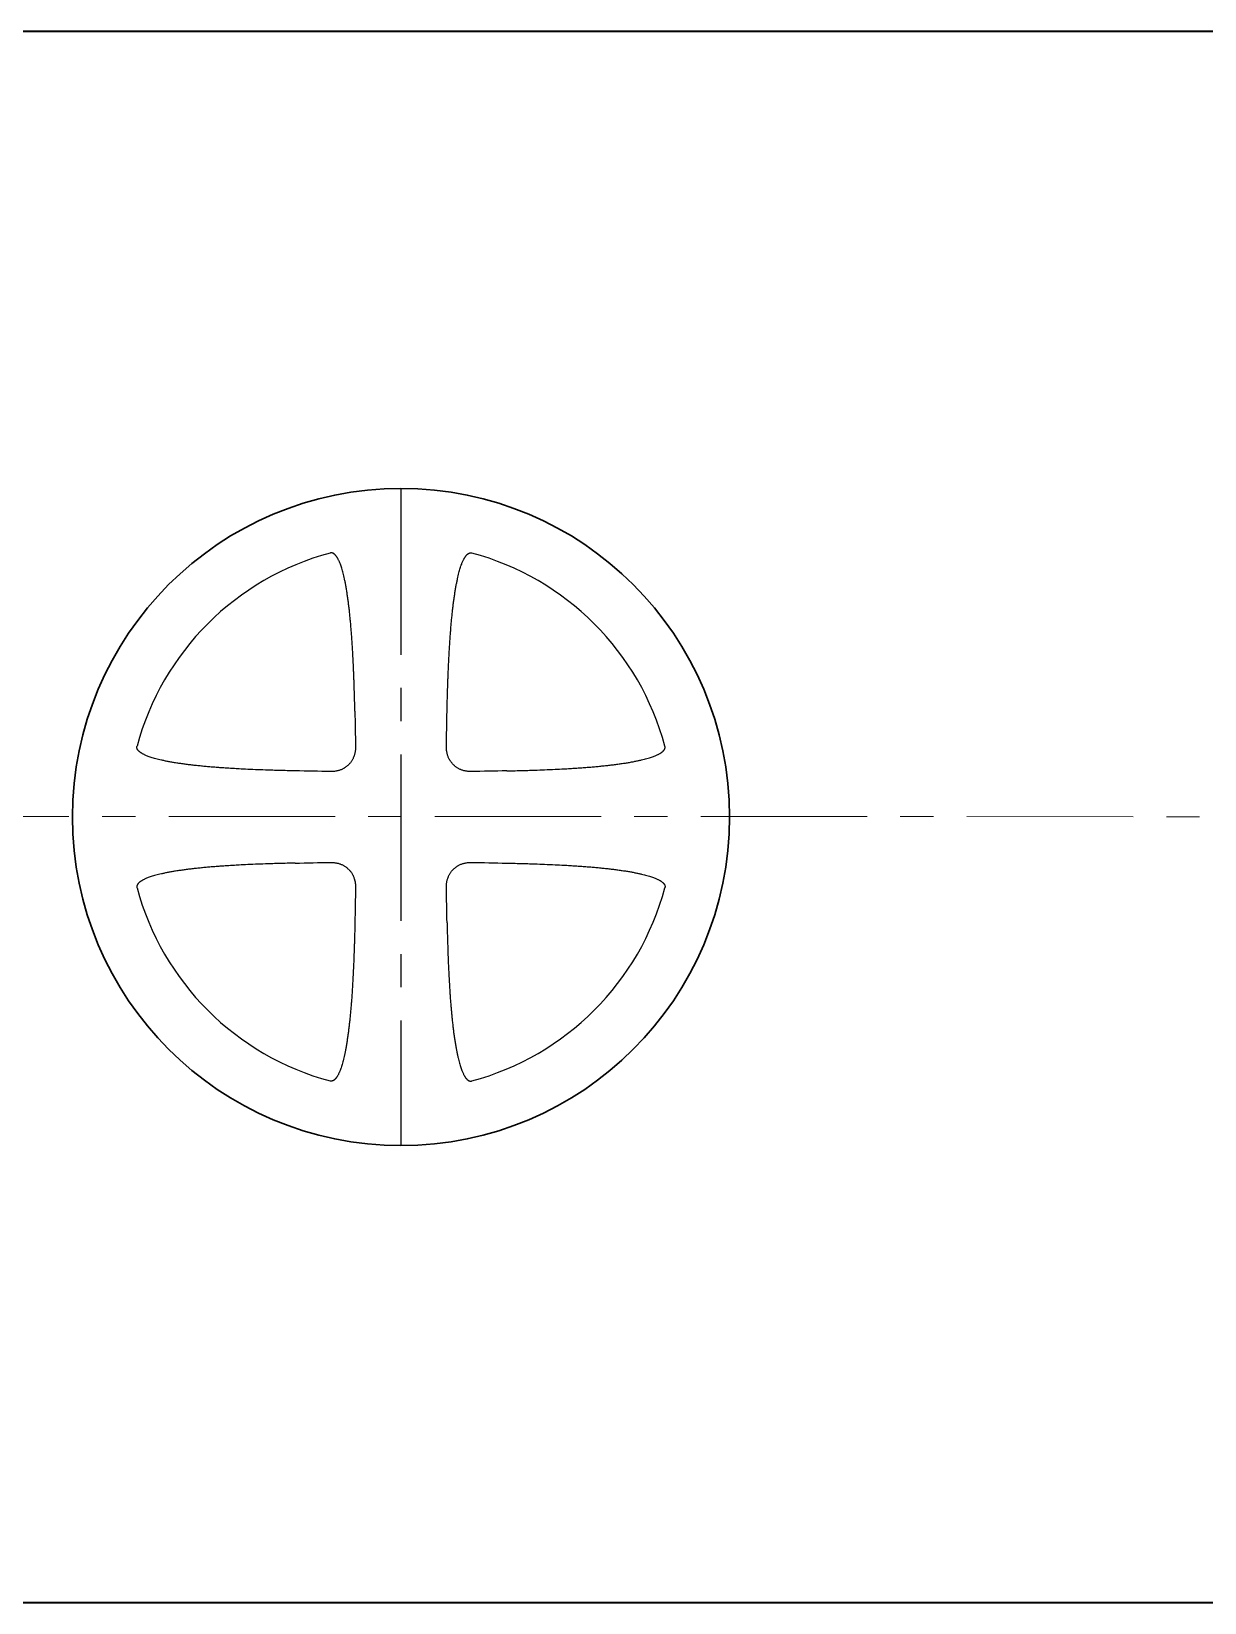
# Model space of a CAD drawing. Header units: millimetres. Extents: x 24859265 to 26550985, y 32092698 to 33532929.
# Drawn here: x 26225157 to 26227397, y 33022184 to 33025184 of the extents above; entities that cross this region are included whole.
import ezdxf

# ---------------------------------------------------------------- set-up
doc = ezdxf.new("R2010")
doc.units = ezdxf.units.MM
doc.linetypes.add('осевая', pattern=[50.8, 31.75, -6.35, 6.35, -6.35])
doc.layers.add('Системный слой', color=7, linetype='Continuous')

msp = doc.modelspace()

# ---------------------------------------------------------------- linework, layer by layer
at = {"color": 1, "linetype": 'осевая', "lineweight": 25, "ltscale": 10}
msp.add_line((26225862.5202, 33024311.1467), (26225862.5202, 33023056.3979), dxfattribs=at)
at = {"color": 1, "linetype": 'осевая', "lineweight": 15, "ltscale": 10}
msp.add_line((26221863.0383, 33023685.1553), (26241373.1722, 33023682.3132), dxfattribs=at)
at = {"lineweight": 35}
for points in [[(26229404.3034, 33025183.7696), (26222322.5202, 33025183.7696)], [(26222322.5202, 33022183.7696), (26229404.3034, 33022183.7696)]]:
    msp.add_lwpolyline(points, dxfattribs=at)
at = {"layer": 'Системный слой', "color": 7, "lineweight": 30}
msp.add_circle((26225862.5202, 33023683.7723), 627.3744, dxfattribs=at)
at = {"layer": 'Системный слой', "color": 7, "lineweight": 25}
for start, end in [(104.9942803, 165.0057197), (14.9942803, 75.0057197), (194.9942803, 255.0057197), (284.9942803, 345.0057197)]:
    msp.add_arc((26225862.5202, 33023683.7723), 521.8345, start, end, dxfattribs=at)
at = {"layer": 'Системный слой', "color": 7, "lineweight": 25, "extrusion": (0, 0, -1)}
for centre, major_axis, start_param, end_param in [((26224686.6567, 33023683.7723), (0, -3187.0365), -1.634238642, -1.612784394), ((26227038.3837, 33023683.7723), (0, 3187.0365), -1.52880826, -1.507354011), ((26225862.5202, 33024859.6358), (-3187.0365, 0), -1.52880826, -1.507354011), ((26225862.5202, 33024859.6358), (-3187.0365, 0), -1.634238642, -1.612784394), ((26225862.5202, 33022507.9088), (3187.0365, 0), -1.634238642, -1.612784394), ((26225862.5202, 33022507.9088), (3187.0365, 0), -1.52880826, -1.507354011), ((26224686.6567, 33023683.7723), (0, -3187.0365), -1.52880826, -1.507354011), ((26227038.3837, 33023683.7723), (0, 3187.0365), -1.634238642, -1.612784394)]:
    msp.add_ellipse(centre, major_axis=major_axis, ratio=0.342020143, start_param=start_param, end_param=end_param, dxfattribs=at)
at = {"layer": 'Системный слой', "color": 7, "lineweight": 25}
for points, knots in [([(26225774.4944, 33023885.8297), (26225774.377, 33023891.2337), (26225774.1225, 33023902.1562), (26225773.676, 33023918.756), (26225773.2377, 33023932.8695), (26225772.8359, 33023944.4535), (26225772.5027, 33023953.3726), (26225772.0948, 33023963.5033), (26225771.5963, 33023974.8363), (26225770.9834, 33023987.4078), (26225770.3519, 33023999.0786), (26225769.7148, 33024009.8027), (26225769.0884, 33024019.5307), (26225768.4079, 33024029.2752), (26225767.6724, 33024038.9759), (26225766.8816, 33024048.58), (26225766.038, 33024058.0144), (26225765.1376, 33024067.2864), (26225764.1835, 33024076.3304), (26225763.1721, 33024085.1531), (26225762.1088, 33024093.6886), (26225760.9819, 33024102.0081), (26225759.7986, 33024110.0315), (26225758.5589, 33024117.7415), (26225757.2911, 33024124.9711), (26225755.9886, 33024131.7837), (26225754.6766, 33024138.0752), (26225753.349, 33024143.9091), (26225752.0405, 33024149.1827), (26225750.7211, 33024154.061), (26225749.4077, 33024158.5083), (26225748.0911, 33024162.5791), (26225746.8311, 33024166.1358), (26225745.6119, 33024169.2808), (26225744.4709, 33024171.9723), (26225743.3886, 33024174.3072), (26225742.4098, 33024176.245), (26225741.4873, 33024177.9261), (26225740.6238, 33024179.3753), (26225739.7941, 33024180.6542), (26225739.0421, 33024181.72), (26225738.3524, 33024182.6214), (26225737.7423, 33024183.3592), (26225737.1909, 33024183.9779), (26225736.7129, 33024184.4782), (26225736.2744, 33024184.9083), (26225735.8665, 33024185.2838), (26225735.4709, 33024185.6248), (26225735.1002, 33024185.9238), (26225734.7497, 33024186.1886), (26225734.4151, 33024186.4253), (26225734.0796, 33024186.6469), (26225733.697, 33024186.8814), (26225733.2606, 33024187.124), (26225732.7707, 33024187.363), (26225732.2719, 33024187.572), (26225731.7029, 33024187.7709), (26225731.0016, 33024187.9575), (26225730.1833, 33024188.0854), (26225729.3999, 33024188.114), (26225728.6209, 33024188.0652), (26225728.0195, 33024187.9669), (26225727.6166, 33024187.8678), (26225727.5098, 33024187.8392)], [0, 0, 0, 0, 3.294371593, 6.658591543, 10.121592742, 11.902893978, 13.727107621, 15.565805849, 18.089199056, 20.650882172, 23.250738132, 25.227924631, 27.214477482, 29.207844676, 31.198515859, 33.161938964, 35.100748787, 36.992852426, 38.863010201, 40.668912645, 42.432709704, 44.134311819, 45.815956245, 47.406319509, 48.925529492, 50.321905425, 51.666805829, 52.875385207, 53.998684122, 55.003566013, 55.973887457, 56.834853186, 57.62025208, 58.285214561, 58.906539433, 59.421026718, 59.87309663, 60.246258994, 60.602155426, 60.908040864, 61.180306665, 61.401463481, 61.604047946, 61.767516676, 61.910185432, 62.028901262, 62.144789761, 62.250718136, 62.349589011, 62.437155671, 62.520316699, 62.60098611, 62.683376543, 62.794473772, 62.904935231, 63.013803366, 63.122506405, 63.271682214, 63.457840141, 63.633238455, 63.754365664, 63.934896432, 64, 64, 64, 64]), ([(26225950.5459, 33023885.8297), (26225950.6634, 33023891.2347), (26225950.918, 33023902.1639), (26225951.365, 33023918.7827), (26225951.8043, 33023932.9236), (26225952.2075, 33023944.5414), (26225952.5424, 33023953.4951), (26225952.9099, 33023962.6116), (26225953.3122, 33023971.8616), (26225953.755, 33023981.2836), (26225954.24, 33023990.8283), (26225954.7712, 33024000.4853), (26225955.3504, 33024010.2053), (26225955.9818, 33024019.9778), (26225956.6679, 33024029.7629), (26225957.4093, 33024039.4988), (26225958.2061, 33024049.1324), (26225959.0559, 33024058.5884), (26225959.9625, 33024067.8761), (26225960.9228, 33024076.9297), (26225961.9406, 33024085.7576), (26225963.0103, 33024094.2939), (26225964.1439, 33024102.6118), (26225965.3343, 33024110.6314), (26225966.5814, 33024118.3355), (26225967.8565, 33024125.5557), (26225969.1663, 33024132.3555), (26225970.4848, 33024138.6291), (26225971.8179, 33024144.44), (26225973.1301, 33024149.6839), (26225974.4516, 33024154.5272), (26225975.7649, 33024158.9343), (26225977.0792, 33024162.9609), (26225978.3336, 33024166.4697), (26225979.5444, 33024169.565), (26225980.6742, 33024172.2072), (26225981.7433, 33024174.4951), (26225982.7075, 33024176.3901), (26225983.6147, 33024178.0329), (26225984.4633, 33024179.4498), (26225985.2793, 33024180.7026), (26225986.0202, 33024181.7495), (26225986.701, 33024182.6376), (26225987.3048, 33024183.3671), (26225987.8521, 33024183.9807), (26225988.3281, 33024184.4789), (26225988.7659, 33024184.9083), (26225989.1739, 33024185.2838), (26225989.5694, 33024185.6248), (26225989.9401, 33024185.9238), (26225990.2906, 33024186.1886), (26225990.6253, 33024186.4253), (26225990.9608, 33024186.6469), (26225991.3433, 33024186.8814), (26225991.7798, 33024187.124), (26225992.2696, 33024187.363), (26225992.7684, 33024187.572), (26225993.3374, 33024187.7709), (26225994.0387, 33024187.9575), (26225994.857, 33024188.0854), (26225995.6404, 33024188.114), (26225996.4195, 33024188.0652), (26225997.0208, 33024187.9669), (26225997.4238, 33024187.8678), (26225997.5305, 33024187.8392)], [0, 0, 0, 0, 3.346521523, 6.766848111, 10.291529456, 12.106470403, 13.966728464, 15.842272064, 17.760328852, 19.705723419, 21.69055137, 23.687494739, 25.705597318, 27.732687694, 29.765616249, 31.795275715, 33.795524463, 35.769580702, 37.694348858, 39.596138923, 41.431300907, 43.222956688, 44.950627594, 46.657892926, 48.271860481, 49.813092722, 51.228677476, 52.591624534, 53.814670765, 54.950110731, 55.963708116, 56.941680685, 57.807328827, 58.595452265, 59.260387204, 59.880783117, 60.393123522, 60.842570583, 61.213061508, 61.566814526, 61.871519207, 62.143339222, 62.364995754, 62.568380645, 62.733224655, 62.877533629, 62.998105508, 63.115804117, 63.223385704, 63.323799493, 63.412733256, 63.497193458, 63.579124045, 63.662802909, 63.775637351, 63.887825457, 63.998394772, 64.108795928, 64.260302258, 64.449368862, 64.627507815, 64.750527631, 64.933879172, 65, 65, 65, 65]), ([(26225660.4628, 33023771.7981), (26225655.3357, 33023771.9095), (26225644.9552, 33023772.1505), (26225631.8998, 33023772.498), (26225619.5981, 33023772.8612), (26225606.4011, 33023773.2872), (26225589.2514, 33023773.9185), (26225571.0362, 33023774.7044), (26225555.1198, 33023775.5026), (26225542.293, 33023776.225), (26225531.6798, 33023776.8803), (26225521.689, 33023777.5515), (26225512.0428, 33023778.2544), (26225502.4648, 33023779.0116), (26225493.0158, 33023779.8223), (26225483.6962, 33023780.6902), (26225474.5667, 33023781.6134), (26225465.6286, 33023782.5953), (26225456.943, 33023783.632), (26225448.4511, 33023784.734), (26225440.2357, 33023785.8948), (26225432.3207, 33023787.114), (26225424.8703, 33023788.3654), (26225417.8261, 33023789.6554), (26225411.2936, 33023790.9601), (26225405.2136, 33023792.2852), (26225399.69, 33023793.5976), (26225394.5611, 33023794.9263), (26225389.867, 33023796.2544), (26225385.5571, 33023797.59), (26225381.7746, 33023798.8741), (26225378.4162, 33023800.1223), (26225375.5289, 33023801.2963), (26225373.0147, 33023802.4151), (26225370.9194, 33023803.4321), (26225369.0975, 33023804.394), (26225367.5258, 33023805.2964), (26225366.1407, 33023806.1636), (26225364.989, 33023806.949), (26225364.0169, 33023807.6689), (26225363.2228, 33023808.3051), (26225362.5578, 33023808.8802), (26225362.0215, 33023809.3778), (26225361.5606, 33023809.8346), (26225361.1577, 33023810.2606), (26225360.7912, 33023810.675), (26225360.469, 33023811.0649), (26225360.1834, 33023811.4347), (26225359.9285, 33023811.7881), (26225359.691, 33023812.1417), (26225359.4421, 33023812.5419), (26225359.1872, 33023812.9955), (26225358.9386, 33023813.501), (26225358.724, 33023814.011), (26225358.5225, 33023814.5865), (26225358.3351, 33023815.2901), (26225358.2071, 33023816.1092), (26225358.1785, 33023816.8925), (26225358.2273, 33023817.6716), (26225358.3256, 33023818.2729), (26225358.4247, 33023818.6759), (26225358.4533, 33023818.7827)], [0, 0, 0, 0, 3.027650468, 6.130094995, 7.711356257, 10.29572092, 13.929306235, 17.85218495, 21.075847564, 23.356555589, 25.454567181, 27.369742625, 29.28457001, 31.181263092, 33.060102395, 34.9034142, 36.729230748, 38.501690757, 40.23857242, 41.92187162, 43.587415304, 45.168284004, 46.68244492, 48.080640478, 49.429669018, 50.648001517, 51.784220094, 52.805921168, 53.793742901, 54.673451645, 55.478236634, 56.16329273, 56.804669619, 57.338102874, 57.808295994, 58.19735665, 58.567881964, 58.885924914, 59.167818492, 59.395947779, 59.604956454, 59.772793989, 59.918929675, 60.040332083, 60.158922171, 60.267662997, 60.369344164, 60.459616107, 60.545401758, 60.628156765, 60.712315906, 60.824376076, 60.935003164, 61.043224388, 61.1494624, 61.294441349, 61.47478319, 61.644699639, 61.762041656, 61.936931263, 62, 62, 62, 62]), ([(26225775.7266, 33023817.5505), (26225775.7388, 33023816.7038), (26225775.7229, 33023815.0286), (26225775.578, 33023812.5206), (26225775.3113, 33023810.0267), (26225774.9165, 33023807.5311), (26225774.3908, 33023805.0472), (26225773.7344, 33023802.5937), (26225772.9499, 33023800.1876), (26225772.0423, 33023797.8447), (26225771.0192, 33023795.5802), (26225769.8901, 33023793.4069), (26225768.6646, 33023791.3333), (26225767.3494, 33023789.3605), (26225765.9579, 33023787.4987), (26225764.5068, 33023785.7576), (26225763.0228, 33023784.1529), (26225761.5201, 33023782.6816), (26225760.0121, 33023781.3394), (26225758.3679, 33023780.0056), (26225756.6822, 33023778.7719), (26225754.9158, 33023777.6087), (26225753.3228, 33023776.6593), (26225751.4828, 33023775.6622), (26225749.3426, 33023774.6309), (26225746.8238, 33023773.6007), (26225744.2671, 33023772.7289), (26225742.0888, 33023772.1191), (26225739.7895, 33023771.5814), (26225737.2153, 33023771.1039), (26225734.2525, 33023770.747), (26225731.3781, 33023770.5714), (26225729.6187, 33023770.5533), (26225728.742, 33023770.5659)], [0, 0, 0, 0, 1.160826542, 2.293622235, 3.435630275, 4.588755852, 5.746246171, 6.905347908, 8.06046894, 9.206890964, 10.341223549, 11.457239469, 12.554235135, 13.633163251, 14.697615427, 15.730559355, 16.730574568, 17.684561251, 18.60488317, 19.490060894, 20.578622657, 21.45991575, 22.381037453, 23.113318507, 24.320591035, 25.627436737, 26.832375655, 28.012840773, 28.720001051, 30.061885846, 31.592299148, 32.799070777, 34, 34, 34, 34]), ([(26225996.2984, 33023770.5659), (26225995.4516, 33023770.5537), (26225993.7765, 33023770.5696), (26225991.2684, 33023770.7144), (26225988.7745, 33023770.9812), (26225986.2789, 33023771.3759), (26225983.795, 33023771.9017), (26225981.3416, 33023772.5581), (26225978.9354, 33023773.3426), (26225976.5925, 33023774.2502), (26225974.3281, 33023775.2733), (26225972.1548, 33023776.4024), (26225970.0812, 33023777.6279), (26225968.1084, 33023778.9431), (26225966.2466, 33023780.3346), (26225964.5054, 33023781.7857), (26225962.9007, 33023783.2697), (26225961.4294, 33023784.7724), (26225960.0873, 33023786.2804), (26225958.7534, 33023787.9246), (26225957.5198, 33023789.6103), (26225956.3566, 33023791.3767), (26225955.4072, 33023792.9697), (26225954.4101, 33023794.8097), (26225953.3788, 33023796.9499), (26225952.3485, 33023799.4687), (26225951.4768, 33023802.0253), (26225950.867, 33023804.2037), (26225950.3292, 33023806.5029), (26225949.8518, 33023809.0772), (26225949.4948, 33023812.0399), (26225949.3193, 33023814.9143), (26225949.3011, 33023816.6738), (26225949.3137, 33023817.5505)], [0, 0, 0, 0, 1.160826542, 2.293622235, 3.435630275, 4.588755852, 5.746246171, 6.905347908, 8.06046894, 9.206890964, 10.341223549, 11.457239469, 12.554235135, 13.633163251, 14.697615427, 15.730559355, 16.730574568, 17.684561251, 18.60488317, 19.490060894, 20.578622657, 21.45991575, 22.381037453, 23.113318507, 24.320591035, 25.627436737, 26.832375655, 28.012840773, 28.720001051, 30.061885846, 31.592299148, 32.799070777, 34, 34, 34, 34]), ([(26226064.5775, 33023771.7981), (26226069.824, 33023771.9121), (26226080.4416, 33023772.159), (26226093.7922, 33023772.5159), (26226106.3575, 33023772.8895), (26226119.8126, 33023773.3275), (26226137.2738, 33023773.9773), (26226155.7938, 33023774.7873), (26226171.9486, 33023775.6105), (26226184.9375, 33023776.355), (26226195.6537, 33023777.0291), (26226205.7216, 33023777.7188), (26226215.4221, 33023778.4401), (26226225.0392, 33023779.2165), (26226234.5063, 33023780.0463), (26226243.8272, 33023780.9337), (26226252.9394, 33023781.8761), (26226261.8462, 33023782.8771), (26226270.4847, 33023783.9325), (26226278.9197, 33023785.0533), (26226287.0696, 33023786.2328), (26226294.9124, 33023787.4709), (26226302.2813, 33023788.7402), (26226309.2363, 33023790.0471), (26226315.6706, 33023791.3666), (26226321.6448, 33023792.7045), (26226327.0533, 33023794.026), (26226332.0609, 33023795.3609), (26226336.6288, 33023796.6917), (26226340.8104, 33023798.0271), (26226344.464, 33023799.3063), (26226347.6949, 33023800.5454), (26226350.4591, 33023801.7059), (26226352.8559, 33023802.8075), (26226354.8432, 33023803.8038), (26226356.5653, 33023804.7428), (26226358.0474, 33023805.6213), (26226359.3529, 33023806.4648), (26226360.4378, 33023807.2281), (26226361.3528, 33023807.9268), (26226362.0991, 33023808.5432), (26226362.723, 33023809.099), (26226363.2254, 33023809.5788), (26226363.6562, 33023810.018), (26226364.0317, 33023810.426), (26226364.3727, 33023810.8216), (26226364.6717, 33023811.1922), (26226364.9364, 33023811.5428), (26226365.1732, 33023811.8774), (26226365.3948, 33023812.2129), (26226365.6293, 33023812.5955), (26226365.8718, 33023813.0319), (26226366.1108, 33023813.5217), (26226366.3198, 33023814.0205), (26226366.5187, 33023814.5896), (26226366.7053, 33023815.2909), (26226366.8332, 33023816.1092), (26226366.8618, 33023816.8925), (26226366.8131, 33023817.6716), (26226366.7148, 33023818.2729), (26226366.6156, 33023818.6759), (26226366.587, 33023818.7827)], [0, 0, 0, 0, 3.098261334, 6.270257389, 7.885873744, 10.522157945, 14.222087947, 18.211189336, 21.483219765, 23.791405021, 25.91055982, 27.839239887, 29.766287197, 31.670808361, 33.554373667, 35.397494967, 37.221268987, 38.987539178, 40.71587108, 42.387727128, 44.041242235, 45.608248555, 47.10728905, 48.48832759, 49.819500091, 51.017863675, 52.132794527, 53.131322562, 54.095468401, 54.950921967, 55.731333865, 56.392139341, 57.009564667, 57.52047847, 57.969135823, 58.33888725, 58.691132745, 58.993238407, 59.261550851, 59.478661932, 59.677208155, 59.836710997, 59.975491712, 60.090496101, 60.202763313, 60.305383036, 60.40116592, 60.485997168, 60.566559632, 60.644707497, 60.724522268, 60.832146527, 60.939155451, 61.044621355, 61.149927756, 61.294442138, 61.474782666, 61.644699745, 61.762041735, 61.936930934, 62, 62, 62, 62]), ([(26225660.4628, 33023595.7466), (26225655.3357, 33023595.6352), (26225644.9552, 33023595.3941), (26225631.8998, 33023595.0466), (26225619.5981, 33023594.6834), (26225606.4011, 33023594.2574), (26225589.2514, 33023593.6261), (26225571.0362, 33023592.8402), (26225555.1198, 33023592.042), (26225542.293, 33023591.3196), (26225531.6798, 33023590.6643), (26225521.689, 33023589.9931), (26225512.0428, 33023589.2902), (26225502.4648, 33023588.533), (26225493.0158, 33023587.7223), (26225483.6962, 33023586.8544), (26225474.5667, 33023585.9312), (26225465.6286, 33023584.9493), (26225456.943, 33023583.9126), (26225448.4511, 33023582.8106), (26225440.2357, 33023581.6498), (26225432.3207, 33023580.4306), (26225424.8703, 33023579.1792), (26225417.8261, 33023577.8892), (26225411.2936, 33023576.5845), (26225405.2136, 33023575.2594), (26225399.69, 33023573.947), (26225394.5611, 33023572.6183), (26225389.867, 33023571.2902), (26225385.5571, 33023569.9546), (26225381.7746, 33023568.6705), (26225378.4162, 33023567.4223), (26225375.5289, 33023566.2483), (26225373.0147, 33023565.1295), (26225370.9194, 33023564.1125), (26225369.0975, 33023563.1506), (26225367.5258, 33023562.2482), (26225366.1407, 33023561.381), (26225364.989, 33023560.5956), (26225364.0169, 33023559.8757), (26225363.2228, 33023559.2395), (26225362.5578, 33023558.6644), (26225362.0215, 33023558.1668), (26225361.5606, 33023557.71), (26225361.1577, 33023557.284), (26225360.7912, 33023556.8696), (26225360.469, 33023556.4797), (26225360.1834, 33023556.1099), (26225359.9285, 33023555.7565), (26225359.691, 33023555.403), (26225359.4421, 33023555.0027), (26225359.1872, 33023554.5491), (26225358.9386, 33023554.0436), (26225358.724, 33023553.5336), (26225358.5225, 33023552.9581), (26225358.3351, 33023552.2545), (26225358.2071, 33023551.4354), (26225358.1785, 33023550.6521), (26225358.2273, 33023549.873), (26225358.3256, 33023549.2717), (26225358.4247, 33023548.8687), (26225358.4533, 33023548.7619)], [0, 0, 0, 0, 3.027650466, 6.130094991, 7.711356252, 10.295720913, 13.929306225, 17.852184938, 21.07584755, 23.356555574, 25.454567165, 27.369742608, 29.284569992, 31.181263074, 33.060102377, 34.903414182, 36.72923073, 38.50169074, 40.238572403, 41.921871604, 43.587415288, 45.168283988, 46.682444905, 48.080640464, 49.429669005, 50.648001504, 51.784220082, 52.805921157, 53.793742891, 54.673451636, 55.478236627, 56.163292723, 56.804669613, 57.33810287, 57.80829599, 58.197356647, 58.567881962, 58.885924912, 59.167818491, 59.395947778, 59.604956454, 59.772793988, 59.918929674, 60.040332083, 60.15892217, 60.267662996, 60.369344163, 60.459616106, 60.545401757, 60.628156764, 60.712315905, 60.824376075, 60.935003163, 61.043224387, 61.1494624, 61.294441348, 61.474783189, 61.644699639, 61.762041656, 61.936931263, 62, 62, 62, 62]), ([(26225728.742, 33023596.9788), (26225729.5887, 33023596.9909), (26225731.2639, 33023596.975), (26225733.7719, 33023596.8302), (26225736.2658, 33023596.5634), (26225738.7614, 33023596.1687), (26225741.2453, 33023595.6429), (26225743.6988, 33023594.9865), (26225746.1049, 33023594.202), (26225748.4478, 33023593.2944), (26225750.7123, 33023592.2714), (26225752.8855, 33023591.1422), (26225754.9591, 33023589.9167), (26225756.9308, 33023588.6023), (26225758.7847, 33023587.2168), (26225760.5046, 33023585.7846), (26225762.0673, 33023584.3432), (26225763.6899, 33023582.6963), (26225765.1341, 33023581.0579), (26225766.5493, 33023579.2715), (26225767.8953, 33023577.4005), (26225769.2798, 33023575.2151), (26225770.4314, 33023573.1212), (26225771.4237, 33023571.0929), (26225772.347, 33023568.9613), (26225773.0856, 33023566.9459), (26225773.828, 33023564.6197), (26225774.3655, 33023562.6059), (26225774.8348, 33023560.3833), (26225775.1997, 33023558.2935), (26225775.5192, 33023555.7714), (26225775.7167, 33023552.8687), (26225775.7401, 33023550.9351), (26225775.7266, 33023549.9941)], [0, 0, 0, 0, 1.160824505, 2.293619377, 3.435628046, 4.588756653, 5.746252086, 6.905357744, 8.060477574, 9.206889122, 10.341203147, 11.457204809, 12.554204619, 13.633169084, 14.695740988, 15.71706833, 16.69175045, 17.601108296, 18.876909107, 19.676174613, 20.71618965, 22.027068401, 23.21144584, 23.982011638, 25.113816219, 26.386624586, 26.915981655, 28.452958319, 29.235772501, 30.022225733, 31.353685786, 32.710829606, 34, 34, 34, 34]), ([(26225949.3137, 33023549.9941), (26225949.3015, 33023550.8408), (26225949.3174, 33023552.516), (26225949.4623, 33023555.0241), (26225949.7291, 33023557.5179), (26225950.1238, 33023560.0135), (26225950.6495, 33023562.4975), (26225951.3059, 33023564.9509), (26225952.0905, 33023567.357), (26225952.998, 33023569.6999), (26225954.0211, 33023571.9644), (26225955.1503, 33023574.1377), (26225956.3758, 33023576.2113), (26225957.6909, 33023578.1841), (26225959.0824, 33023580.0459), (26225960.5336, 33023581.7871), (26225962.0176, 33023583.3917), (26225963.5203, 33023584.863), (26225965.0283, 33023586.2052), (26225966.6724, 33023587.539), (26225968.3582, 33023588.7727), (26225970.1246, 33023589.9359), (26225971.7175, 33023590.8853), (26225973.5576, 33023591.8824), (26225975.6978, 33023592.9137), (26225978.2165, 33023593.9439), (26225980.7732, 33023594.8157), (26225982.9515, 33023595.4255), (26225985.2508, 33023595.9632), (26225987.825, 33023596.4407), (26225990.7878, 33023596.7976), (26225993.6622, 33023596.9732), (26225995.4216, 33023596.9914), (26225996.2984, 33023596.9788)], [0, 0, 0, 0, 1.160826542, 2.293622235, 3.435630275, 4.588755852, 5.746246171, 6.905347908, 8.06046894, 9.206890964, 10.341223549, 11.457239469, 12.554235135, 13.633163251, 14.697615427, 15.730559355, 16.730574568, 17.684561251, 18.60488317, 19.490060894, 20.578622657, 21.45991575, 22.381037453, 23.113318507, 24.320591035, 25.627436737, 26.832375655, 28.012840773, 28.720001051, 30.061885846, 31.592299148, 32.799070777, 34, 34, 34, 34]), ([(26226064.5775, 33023595.7466), (26226069.824, 33023595.6326), (26226080.4416, 33023595.3856), (26226093.7922, 33023595.0287), (26226106.3575, 33023594.6551), (26226119.8126, 33023594.2171), (26226137.2738, 33023593.5673), (26226155.7938, 33023592.7573), (26226171.9486, 33023591.9342), (26226184.9375, 33023591.1896), (26226195.6537, 33023590.5155), (26226205.7216, 33023589.8258), (26226215.4221, 33023589.1045), (26226225.0392, 33023588.3282), (26226234.5063, 33023587.4983), (26226243.8272, 33023586.6109), (26226252.9394, 33023585.6685), (26226261.8462, 33023584.6675), (26226270.4847, 33023583.6121), (26226278.9197, 33023582.4913), (26226287.0696, 33023581.3118), (26226294.9124, 33023580.0737), (26226302.2813, 33023578.8044), (26226309.2363, 33023577.4975), (26226315.6706, 33023576.178), (26226321.6448, 33023574.8402), (26226327.0533, 33023573.5186), (26226332.0609, 33023572.1838), (26226336.6288, 33023570.8529), (26226340.8104, 33023569.5176), (26226344.464, 33023568.2383), (26226347.6949, 33023566.9992), (26226350.4591, 33023565.8387), (26226352.8559, 33023564.7371), (26226354.8432, 33023563.7408), (26226356.5653, 33023562.8018), (26226358.0474, 33023561.9233), (26226359.3529, 33023561.0798), (26226360.4378, 33023560.3166), (26226361.3528, 33023559.6178), (26226362.0991, 33023559.0014), (26226362.723, 33023558.4456), (26226363.2254, 33023557.9658), (26226363.6562, 33023557.5266), (26226364.0317, 33023557.1186), (26226364.3727, 33023556.723), (26226364.6717, 33023556.3524), (26226364.9364, 33023556.0018), (26226365.1732, 33023555.6672), (26226365.3948, 33023555.3317), (26226365.6293, 33023554.9491), (26226365.8718, 33023554.5127), (26226366.1108, 33023554.0229), (26226366.3198, 33023553.5241), (26226366.5187, 33023552.955), (26226366.7053, 33023552.2537), (26226366.8332, 33023551.4354), (26226366.8618, 33023550.6521), (26226366.8131, 33023549.873), (26226366.7148, 33023549.2717), (26226366.6156, 33023548.8687), (26226366.587, 33023548.7619)], [0, 0, 0, 0, 3.098261337, 6.270257394, 7.88587375, 10.522157951, 14.222087953, 18.211189342, 21.483219771, 23.791405029, 25.91055983, 27.8392399, 29.766287214, 31.670808384, 33.554373694, 35.397494999, 37.221270799, 38.987539216, 40.715868525, 42.387727164, 44.041242269, 45.608248584, 47.107289074, 48.488327607, 49.819500103, 51.017863682, 52.13279453, 53.131322563, 54.0954684, 54.950921965, 55.731333862, 56.392139339, 57.009564665, 57.520478469, 57.969135823, 58.33888725, 58.691132745, 58.993238408, 59.261550851, 59.478661933, 59.677208155, 59.836710998, 59.975491713, 60.090496102, 60.202763313, 60.305383036, 60.40116592, 60.485997169, 60.566559633, 60.644707498, 60.724522269, 60.832146528, 60.939155452, 61.044621356, 61.149927757, 61.294442138, 61.474782667, 61.644699746, 61.762041735, 61.936930934, 62, 62, 62, 62]), ([(26225774.4944, 33023481.7149), (26225774.3753, 33023476.2334), (26225774.1172, 33023465.1668), (26225773.7424, 33023451.2686), (26225773.3914, 33023439.611), (26225773.0758, 33023429.9087), (26225772.6395, 33023417.6096), (26225772.0618, 33023403.0488), (26225771.3115, 33023386.5425), (26225770.5307, 33023371.5618), (26225769.765, 33023358.5124), (26225769.0752, 33023347.8031), (26225768.3714, 33023337.7709), (26225767.6375, 33023328.1288), (26225766.8488, 33023318.5836), (26225766.0078, 33023309.2083), (26225765.1108, 33023299.9954), (26225764.1609, 33023291.0104), (26225763.1546, 33023282.2464), (26225762.0973, 33023273.7692), (26225760.9776, 33023265.5075), (26225759.8025, 33023257.5403), (26225758.5721, 33023249.8834), (26225757.3142, 33023242.7012), (26225756.0221, 33023235.9306), (26225754.7205, 33023229.6729), (26225753.4031, 33023223.8646), (26225752.1033, 33023218.6055), (26225750.7914, 33023213.7335), (26225749.4836, 33023209.2832), (26225748.1709, 33023205.2022), (26225746.9116, 33023201.6267), (26225745.6901, 33023198.4571), (26225744.5439, 33023195.7371), (26225743.454, 33023193.3725), (26225742.4656, 33023191.4053), (26225741.5323, 33023189.6967), (26225740.6579, 33023188.2238), (26225739.8183, 33023186.9258), (26225739.0582, 33023185.8463), (26225738.362, 33023184.935), (26225737.7474, 33023184.1911), (26225737.1928, 33023183.5687), (26225736.7134, 33023183.0669), (26225736.2745, 33023182.6363), (26225735.8665, 33023182.2608), (26225735.4709, 33023181.9198), (26225735.1002, 33023181.6208), (26225734.7497, 33023181.356), (26225734.4151, 33023181.1193), (26225734.0796, 33023180.8977), (26225733.697, 33023180.6632), (26225733.2606, 33023180.4206), (26225732.7707, 33023180.1817), (26225732.2719, 33023179.9726), (26225731.7029, 33023179.7738), (26225731.0016, 33023179.5871), (26225730.1833, 33023179.4592), (26225729.3999, 33023179.4306), (26225728.6209, 33023179.4794), (26225728.0195, 33023179.5777), (26225727.6166, 33023179.6768), (26225727.5098, 33023179.7054)], [0, 0, 0, 0, 3.289425785, 6.641072506, 8.341944379, 10.288254271, 12.467463829, 15.730360375, 19.040042649, 22.396272394, 24.748617788, 26.901300285, 28.851790397, 30.799552599, 32.720392494, 34.616970036, 36.467565256, 38.296603138, 40.062485517, 41.78701453, 43.450467192, 45.094385097, 46.649301137, 48.134932472, 49.501134164, 50.817333387, 52.001691581, 53.103718779, 54.091658013, 55.046430083, 55.895776701, 56.672127723, 57.331893274, 57.949266326, 58.462051315, 58.913491524, 59.286860563, 59.642660821, 59.947992889, 60.219335302, 60.439132084, 60.640228459, 60.801979529, 60.942837132, 61.059697506, 61.173775908, 61.278050622, 61.375378074, 61.46157731, 61.543439091, 61.622847514, 61.703949805, 61.813310178, 61.922045176, 62.029212163, 62.136216983, 62.283062174, 62.466311413, 62.638969098, 62.758203699, 62.935913687, 63, 63, 63, 63]), ([(26225950.5459, 33023481.7149), (26225950.6625, 33023476.3507), (26225950.915, 33023465.5077), (26225951.2809, 33023451.8816), (26225951.6238, 33023440.4229), (26225951.9326, 33023430.8551), (26225952.3607, 33023418.6844), (26225952.9285, 33023404.2399), (26225953.6667, 33023387.8298), (26225954.4361, 33023372.9053), (26225955.192, 33023359.8769), (26225955.8747, 33023349.1569), (26225956.5723, 33023339.1008), (26225957.3007, 33023329.4245), (26225958.084, 33023319.839), (26225958.9203, 33023310.4148), (26225959.8133, 33023301.1456), (26225960.7604, 33023292.0957), (26225961.765, 33023283.2595), (26225962.8222, 33023274.7015), (26225963.9435, 33023266.3533), (26225965.1218, 33023258.2953), (26225966.3572, 33023250.5463), (26225967.6219, 33023243.2721), (26225968.9224, 33023236.4112), (26225970.234, 33023230.0677), (26225971.5625, 33023224.1798), (26225972.8737, 33023218.8503), (26225974.1974, 33023213.9155), (26225975.5168, 33023209.4122), (26225976.8406, 33023205.2872), (26225978.1091, 33023201.6795), (26225979.3382, 33023198.4864), (26225980.49, 33023195.7514), (26225981.5839, 33023193.3775), (26225982.5742, 33023191.4064), (26225983.5082, 33023189.6966), (26225984.3825, 33023188.2237), (26225985.2221, 33023186.9257), (26225985.9822, 33023185.8462), (26225986.6784, 33023184.935), (26225987.293, 33023184.1911), (26225987.8476, 33023183.5687), (26225988.3269, 33023183.0669), (26225988.7659, 33023182.6363), (26225989.1739, 33023182.2608), (26225989.5694, 33023181.9198), (26225989.9401, 33023181.6208), (26225990.2906, 33023181.356), (26225990.6253, 33023181.1193), (26225990.9608, 33023180.8977), (26225991.3433, 33023180.6632), (26225991.7798, 33023180.4206), (26225992.2696, 33023180.1817), (26225992.7684, 33023179.9726), (26225993.3374, 33023179.7738), (26225994.0387, 33023179.5871), (26225994.857, 33023179.4592), (26225995.6404, 33023179.4306), (26225996.4195, 33023179.4794), (26225997.0208, 33023179.5777), (26225997.4238, 33023179.6768), (26225997.5305, 33023179.7054)], [0, 0, 0, 0, 3.218923136, 6.50682583, 8.178508276, 10.098302523, 12.252324325, 15.489576072, 18.779789971, 22.12274404, 24.473336148, 26.627827063, 28.584131871, 30.538173803, 32.467067938, 34.373013837, 36.235157188, 38.076608153, 39.857077487, 41.597492253, 43.278569694, 44.940532211, 46.513957966, 48.018144325, 49.402538406, 50.736545173, 51.936949418, 53.053666948, 54.053978732, 55.020167258, 55.878253101, 56.661608666, 57.325774799, 57.946675197, 58.461222986, 58.913538136, 59.286894357, 59.642684309, 59.948009353, 60.219346434, 60.439139687, 60.640232736, 60.801981719, 60.942838005, 61.059697972, 61.173776052, 61.278050575, 61.375377913, 61.461577123, 61.543438914, 61.622847383, 61.703949732, 61.813310168, 61.9220452, 62.029212193, 62.136216998, 62.283062174, 62.466311411, 62.638969098, 62.758203699, 62.935913687, 63, 63, 63, 63])]:
    msp.add_open_spline(points, degree=3, knots=knots, dxfattribs=at)

doc.saveas('drawing.dxf')
